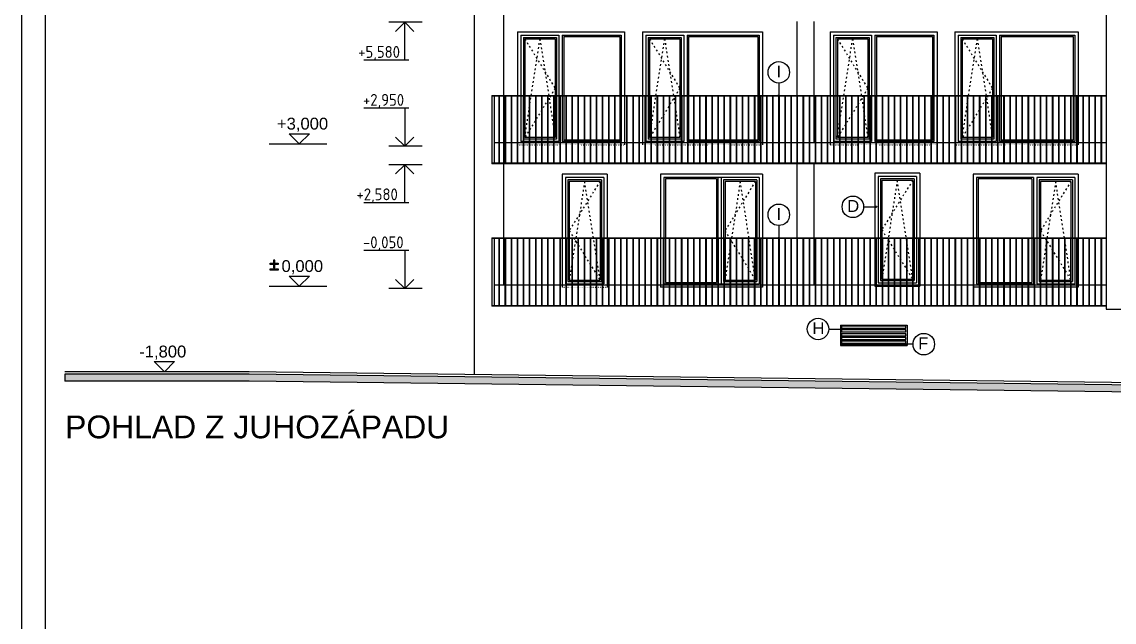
# Model space of a CAD drawing. Extents: x 3792242 to 5145247, y -1546315 to -1031918.
# Drawn here: x 4148671 to 4171661, y -1513081 to -1500436 of the extents above; entities that cross this region are included whole.
import ezdxf
from ezdxf.enums import TextEntityAlignment as Align

# ---------------------------------------------------------------- set-up
doc = ezdxf.new("R2010")
doc.units = 0
doc.header["$MEASUREMENT"] = 0
doc.linetypes.add('ACAD_ISO03W100', pattern=[30, 12, -18])
doc.linetypes.add('ACAD_ISO07W100', pattern=[3.5, 0.5, -3])
for name, color, linetype in [('MÚRY', 1, 'CONTINUOUS'), ('OKNÁ', 143, 'CONTINUOUS'), ('osi', 253, 'CONTINUOUS'), ('POZEMOK', 7, 'CONTINUOUS'), ('TENKÁ', 7, 'CONTINUOUS'), ('ZARIADENIE', 47, 'CONTINUOUS')]:
    doc.layers.add(name, color=color, linetype=linetype)
doc.styles.add('ARIAL', font='arial.ttf')
doc.styles.add('Style-Arial', font='arial.ttf')
doc.styles.add('STYLE1', font='isocp.shx')

# ---------------------------------------------------------------- blocks, each defined once
blk = doc.blocks.new('01')
at = {"layer": 'TENKÁ'}
h = blk.add_hatch(color=256, dxfattribs=at)
h.dxf.hatch_style = 1
h.paths.add_polyline_path([(4169737, -1507850.5), (4169873, -1507850.5), (4169873, -1507792), (4169737, -1507792), (4169737, -1507656), (4169676, -1507656), (4169676, -1507792), (4169541, -1507792), (4169541, -1507850.5), (4169676, -1507850.5), (4169676, -1507983.5), (4169737, -1507983.5)])
h = blk.add_hatch(color=256, dxfattribs=at)
h.dxf.hatch_style = 1
h.paths.add_polyline_path([(4169541, -1508027.5), (4169541, -1508086), (4169873, -1508086), (4169873, -1508027.5)])
for points in [[(4169737, -1507792), (4169737, -1507656), (4169676, -1507656), (4169676, -1507792)], [(4169676, -1507850.5), (4169541, -1507850.5), (4169541, -1507792), (4169676, -1507792)], [(4169676, -1507850.5), (4169676, -1507983.5), (4169737, -1507983.5), (4169737, -1507850.5)], [(4169737, -1507792), (4169873, -1507792), (4169873, -1507850.5), (4169737, -1507850.5)]]:
    blk.add_lwpolyline(points, dxfattribs=at)
blk.add_lwpolyline([(4169541, -1508027.5), (4169873, -1508027.5), (4169873, -1508086), (4169541, -1508086)], close=True, dxfattribs=at)

msp = doc.modelspace()

# ---------------------------------------------------------------- hatches: boundary and pattern name
at = {"layer": 'TENKÁ', "ltscale": 0.25}
h = msp.add_hatch(color=256, dxfattribs=at)
h.dxf.hatch_style = 1
h.paths.add_polyline_path([(4164587.597, -1501990.641, 1), (4164617.597, -1501990.641, 1)])
h = msp.add_hatch(color=256, dxfattribs=at)
h.dxf.hatch_style = 1
h.paths.add_polyline_path([(4166652.007, -1504347.371, 1), (4166652.007, -1504317.371, 1)])
h = msp.add_hatch(color=256, dxfattribs=at)
h.dxf.hatch_style = 1
h.paths.add_polyline_path([(4164587.597, -1504990.641, 1), (4164617.597, -1504990.641, 1)])
h = msp.add_hatch(color=256, dxfattribs=at)
h.dxf.hatch_style = 1
h.paths.add_polyline_path([(4165919.198, -1506921.181, 1), (4165919.198, -1506891.181, 1)])
h = msp.add_hatch(color=256, dxfattribs=at)
h.dxf.hatch_style = 1
h.paths.add_polyline_path([(4167163.873, -1507240.641, -1), (4167163.873, -1507210.641, -1)])
at = {"layer": 'TENKÁ'}
h = msp.add_hatch(color=256, dxfattribs=at)
h.dxf.hatch_style = 1
h.paths.add_polyline_path([(4153458.095, -1507855.641), (4149572.724, -1507855.641), (4149572.724, -1508005.641), (4153457.156, -1508005.641), (4219749.915, -1508835.641), (4223236.85, -1508835.641), (4223236.85, -1508685.641), (4219750.854, -1508685.641)])

# ---------------------------------------------------------------- linework, layer by layer
at = {"layer": 'OKNÁ'}
for p, q in [((4160076.276, -1500745.641), (4161256.276, -1500745.641)), ((4160076.276, -1500745.641), (4160076.276, -1502925.641)), ((4161256.276, -1500745.641), (4161256.276, -1502925.641)), ((4162701.276, -1500745.641), (4164161.276, -1500745.641)), ((4162701.276, -1500745.641), (4162701.276, -1502925.641)), ((4164161.276, -1500745.641), (4164161.276, -1502925.641)), ((4166656.276, -1500745.641), (4167836.276, -1500745.641)), ((4166656.276, -1500745.641), (4166656.276, -1502925.641)), ((4167836.276, -1500745.641), (4167836.276, -1502925.641)), ((4169281.276, -1500745.641), (4170801.276, -1500745.641)), ((4169281.276, -1500745.641), (4169281.276, -1502925.641)), ((4170801.276, -1500745.641), (4170801.276, -1502925.641)), ((4159256.276, -1500795.641), (4159256.276, -1502875.641)), ((4159256.276, -1500795.641), (4159896.276, -1500795.641)), ((4159896.276, -1500795.641), (4159896.276, -1502875.641)), ((4161881.276, -1500795.641), (4161881.276, -1502875.641)), ((4161881.276, -1500795.641), (4162521.276, -1500795.641)), ((4162521.276, -1500795.641), (4162521.276, -1502875.641)), ((4165836.276, -1500795.641), (4165836.276, -1502875.641)), ((4165836.276, -1500795.641), (4166476.276, -1500795.641)), ((4166476.276, -1500795.641), (4166476.276, -1502875.641)), ((4168461.276, -1500795.641), (4168461.276, -1502875.641)), ((4168461.276, -1500795.641), (4169101.276, -1500795.641)), ((4169101.276, -1500795.641), (4169101.276, -1502875.641)), ((4159896.276, -1502875.641), (4159256.276, -1502875.641)), ((4161256.276, -1502925.641), (4160076.276, -1502925.641)), ((4162521.276, -1502875.641), (4161881.276, -1502875.641)), ((4164161.276, -1502925.641), (4162701.276, -1502925.641)), ((4166476.276, -1502875.641), (4165836.276, -1502875.641)), ((4167836.276, -1502925.641), (4166656.276, -1502925.641)), ((4169101.276, -1502875.641), (4168461.276, -1502875.641)), ((4170801.276, -1502925.641), (4169281.276, -1502925.641)), ((4163291.276, -1503745.641), (4162216.276, -1503745.641)), ((4162216.276, -1503745.641), (4162216.276, -1505925.641)), ((4163291.276, -1503745.641), (4163291.276, -1505925.641)), ((4169931.276, -1503745.641), (4168796.276, -1503745.641)), ((4168796.276, -1503745.641), (4168796.276, -1505925.641)), ((4169931.276, -1503745.641), (4169931.276, -1505925.641)), ((4160841.276, -1503795.641), (4160191.276, -1503795.641)), ((4160191.276, -1503795.641), (4160191.276, -1505875.641)), ((4160841.276, -1503795.641), (4160841.276, -1505875.641)), ((4164111.276, -1503795.641), (4163471.276, -1503795.641)), ((4163471.276, -1503795.641), (4163471.276, -1505875.641)), ((4164111.276, -1503795.641), (4164111.276, -1505875.641)), ((4167421.276, -1503775.641), (4166771.276, -1503775.641)), ((4166771.276, -1503775.641), (4166771.276, -1505855.641)), ((4167421.276, -1503775.641), (4167421.276, -1505855.641)), ((4170751.276, -1503795.641), (4170111.276, -1503795.641)), ((4170111.276, -1503795.641), (4170111.276, -1505875.641)), ((4170751.276, -1503795.641), (4170751.276, -1505875.641)), ((4160191.276, -1505875.641), (4160841.276, -1505875.641)), ((4162216.276, -1505925.641), (4163291.276, -1505925.641)), ((4163471.276, -1505875.641), (4164111.276, -1505875.641)), ((4166771.276, -1505855.641), (4167421.276, -1505855.641)), ((4168796.276, -1505925.641), (4169931.276, -1505925.641)), ((4170111.276, -1505875.641), (4170751.276, -1505875.641))]:
    msp.add_line(p, q, dxfattribs=at)
at = {"layer": 'OKNÁ', "linetype": 'ACAD_ISO03W100', "ltscale": 3}
for p, q in [((4159256.276, -1500795.641), (4159896.276, -1501835.641)), ((4159256.276, -1502875.641), (4159576.276, -1500795.641)), ((4159576.276, -1500795.641), (4159896.276, -1502875.641)), ((4161881.276, -1500795.641), (4162521.276, -1501835.641)), ((4161881.276, -1502875.641), (4162201.276, -1500795.641)), ((4162201.276, -1500795.641), (4162521.276, -1502875.641)), ((4165836.276, -1500795.641), (4166476.276, -1501835.641)), ((4165836.276, -1502875.641), (4166156.276, -1500795.641)), ((4166156.276, -1500795.641), (4166476.276, -1502875.641)), ((4168461.276, -1500795.641), (4169101.276, -1501835.641)), ((4168461.276, -1502875.641), (4168781.276, -1500795.641)), ((4168781.276, -1500795.641), (4169101.276, -1502875.641)), ((4159896.276, -1501835.641), (4159256.276, -1502875.641)), ((4162521.276, -1501835.641), (4161881.276, -1502875.641)), ((4166476.276, -1501835.641), (4165836.276, -1502875.641)), ((4169101.276, -1501835.641), (4168461.276, -1502875.641)), ((4160841.276, -1503795.641), (4160191.276, -1504835.641)), ((4160516.276, -1503795.641), (4160191.276, -1505875.641)), ((4160841.276, -1505875.641), (4160516.276, -1503795.641)), ((4164111.276, -1503795.641), (4163471.276, -1504835.641)), ((4163791.276, -1503795.641), (4163471.276, -1505875.641)), ((4164111.276, -1505875.641), (4163791.276, -1503795.641)), ((4167421.276, -1503775.641), (4166771.276, -1504815.641)), ((4167096.276, -1503775.641), (4166771.276, -1505855.641)), ((4167421.276, -1505855.641), (4167096.276, -1503775.641)), ((4170751.276, -1503795.641), (4170111.276, -1504835.641)), ((4170431.276, -1503795.641), (4170111.276, -1505875.641)), ((4170751.276, -1505875.641), (4170431.276, -1503795.641)), ((4160191.276, -1504835.641), (4160841.276, -1505875.641)), ((4163471.276, -1504835.641), (4164111.276, -1505875.641)), ((4166771.276, -1504815.641), (4167421.276, -1505855.641)), ((4170111.276, -1504835.641), (4170751.276, -1505875.641))]:
    msp.add_line(p, q, dxfattribs=at)
at = {"layer": 'osi', "color": 9}
for p, q in [((4151459.204, -1507593.438), (4151883.612, -1507593.438)), ((4151459.204, -1507593.438), (4151671.408, -1507805.641)), ((4151883.612, -1507593.438), (4151671.408, -1507805.641))]:
    msp.add_line(p, q, dxfattribs=at)
at = {"layer": 'POZEMOK', "color": 8, "ltscale": 0.15}
for p, q in [((4158561.276, -1501985.641), (4158561.276, -1501993.641)), ((4158561.276, -1501985.641), (4171491.276, -1501985.641)), ((4158561.276, -1501993.641), (4171491.276, -1501993.641)), ((4158561.276, -1501993.641), (4158561.276, -1503425.641)), ((4158611.276, -1501993.641), (4158611.276, -1503415.641)), ((4158711.276, -1501993.641), (4158711.276, -1503415.641)), ((4158719.276, -1501993.641), (4158719.276, -1503415.641)), ((4158839.276, -1501993.641), (4158839.276, -1503415.641)), ((4158847.276, -1501993.641), (4158847.276, -1503415.641)), ((4158967.276, -1501993.641), (4158967.276, -1503415.641)), ((4158975.276, -1501993.641), (4158975.276, -1503415.641)), ((4159095.276, -1501993.641), (4159095.276, -1503415.641)), ((4159103.276, -1501993.641), (4159103.276, -1503415.641)), ((4159223.276, -1501993.641), (4159223.276, -1503415.641)), ((4159231.276, -1501993.641), (4159231.276, -1503415.641)), ((4159351.276, -1501993.641), (4159351.276, -1503415.641)), ((4159359.276, -1501993.641), (4159359.276, -1503415.641)), ((4159479.276, -1501993.641), (4159479.276, -1503415.641)), ((4159487.276, -1501993.641), (4159487.276, -1503415.641)), ((4159607.276, -1501993.641), (4159607.276, -1503415.641)), ((4159615.276, -1501993.641), (4159615.276, -1503415.641)), ((4159735.276, -1501993.641), (4159735.276, -1503415.641)), ((4159743.276, -1501993.641), (4159743.276, -1503415.641)), ((4159863.276, -1501993.641), (4159863.276, -1503415.641)), ((4159871.276, -1501993.641), (4159871.276, -1503415.641)), ((4159991.276, -1501993.641), (4159991.276, -1503415.641)), ((4159999.276, -1501993.641), (4159999.276, -1503415.641)), ((4160119.276, -1501993.641), (4160119.276, -1503415.641)), ((4160127.276, -1501993.641), (4160127.276, -1503415.641)), ((4160247.276, -1501993.641), (4160247.276, -1503415.641)), ((4160255.276, -1501993.641), (4160255.276, -1503415.641)), ((4160375.276, -1501993.641), (4160375.276, -1503415.641)), ((4160383.276, -1501993.641), (4160383.276, -1503415.641)), ((4160503.276, -1501993.641), (4160503.276, -1503415.641)), ((4160511.276, -1501993.641), (4160511.276, -1503415.641)), ((4160631.276, -1501993.641), (4160631.276, -1503415.641)), ((4160639.276, -1501993.641), (4160639.276, -1503415.641)), ((4160759.276, -1501993.641), (4160759.276, -1503415.641)), ((4160767.276, -1501993.641), (4160767.276, -1503415.641)), ((4160887.276, -1501993.641), (4160887.276, -1503415.641)), ((4160895.276, -1501993.641), (4160895.276, -1503415.641)), ((4161015.276, -1501993.641), (4161015.276, -1503415.641)), ((4161023.276, -1501993.641), (4161023.276, -1503415.641)), ((4161143.276, -1501993.641), (4161143.276, -1503415.641)), ((4161151.276, -1501993.641), (4161151.276, -1503415.641)), ((4161271.276, -1501993.641), (4161271.276, -1503415.641)), ((4161279.276, -1501993.641), (4161279.276, -1503415.641)), ((4161399.276, -1501993.641), (4161399.276, -1503415.641)), ((4161407.276, -1501993.641), (4161407.276, -1503415.641)), ((4161527.276, -1501993.641), (4161527.276, -1503415.641)), ((4161535.276, -1501993.641), (4161535.276, -1503415.641)), ((4161655.276, -1501993.641), (4161655.276, -1503415.641)), ((4161663.276, -1501993.641), (4161663.276, -1503415.641)), ((4161783.276, -1501993.641), (4161783.276, -1503415.641)), ((4161791.276, -1501993.641), (4161791.276, -1503415.641)), ((4161911.276, -1501993.641), (4161911.276, -1503415.641)), ((4161919.276, -1501993.641), (4161919.276, -1503415.641)), ((4162039.276, -1501993.641), (4162039.276, -1503415.641)), ((4162047.276, -1501993.641), (4162047.276, -1503415.641)), ((4162167.276, -1501993.641), (4162167.276, -1503415.641)), ((4162175.276, -1501993.641), (4162175.276, -1503415.641)), ((4162295.276, -1501993.641), (4162295.276, -1503415.641)), ((4162303.276, -1501993.641), (4162303.276, -1503415.641)), ((4162423.276, -1501993.641), (4162423.276, -1503415.641)), ((4162431.276, -1501993.641), (4162431.276, -1503415.641)), ((4162551.276, -1501993.641), (4162551.276, -1503415.641)), ((4162559.276, -1501993.641), (4162559.276, -1503415.641)), ((4162679.276, -1501993.641), (4162679.276, -1503415.641)), ((4162687.276, -1501993.641), (4162687.276, -1503415.641)), ((4162807.276, -1501993.641), (4162807.276, -1503415.641)), ((4162815.276, -1501993.641), (4162815.276, -1503415.641)), ((4162935.276, -1501993.641), (4162935.276, -1503415.641)), ((4162943.276, -1501993.641), (4162943.276, -1503415.641)), ((4163063.276, -1501993.641), (4163063.276, -1503415.641)), ((4163071.276, -1501993.641), (4163071.276, -1503415.641)), ((4163191.276, -1501993.641), (4163191.276, -1503415.641)), ((4163199.276, -1501993.641), (4163199.276, -1503415.641)), ((4163319.276, -1501993.641), (4163319.276, -1503415.641)), ((4163327.276, -1501993.641), (4163327.276, -1503415.641)), ((4163447.276, -1501993.641), (4163447.276, -1503415.641)), ((4163455.276, -1501993.641), (4163455.276, -1503415.641)), ((4163575.276, -1501993.641), (4163575.276, -1503415.641)), ((4163583.276, -1501993.641), (4163583.276, -1503415.641)), ((4163703.276, -1501993.641), (4163703.276, -1503415.641)), ((4163711.276, -1501993.641), (4163711.276, -1503415.641)), ((4163831.276, -1501993.641), (4163831.276, -1503415.641)), ((4163839.276, -1501993.641), (4163839.276, -1503415.641)), ((4163959.276, -1501993.641), (4163959.276, -1503415.641)), ((4163967.276, -1501993.641), (4163967.276, -1503415.641)), ((4164087.276, -1501993.641), (4164087.276, -1503415.641)), ((4164095.276, -1501993.641), (4164095.276, -1503415.641)), ((4164215.276, -1501993.641), (4164215.276, -1503415.641)), ((4164223.276, -1501993.641), (4164223.276, -1503415.641)), ((4164343.276, -1501993.641), (4164343.276, -1503415.641)), ((4164351.276, -1501993.641), (4164351.276, -1503415.641)), ((4164471.276, -1501993.641), (4164471.276, -1503415.641)), ((4164479.276, -1501993.641), (4164479.276, -1503415.641)), ((4164599.276, -1501993.641), (4164599.276, -1503415.641)), ((4164607.276, -1501993.641), (4164607.276, -1503415.641)), ((4164727.276, -1501993.641), (4164727.276, -1503415.641)), ((4164735.276, -1501993.641), (4164735.276, -1503415.641)), ((4164855.276, -1501993.641), (4164855.276, -1503415.641)), ((4164863.276, -1501993.641), (4164863.276, -1503415.641)), ((4164983.276, -1501993.641), (4164983.276, -1503415.641)), ((4164991.276, -1501993.641), (4164991.276, -1503415.641)), ((4165111.276, -1501993.641), (4165111.276, -1503425.641)), ((4165119.276, -1501993.641), (4165119.276, -1503425.641)), ((4165239.276, -1501993.641), (4165239.276, -1503415.641)), ((4165247.276, -1501993.641), (4165247.276, -1503415.641)), ((4165367.276, -1501993.641), (4165367.276, -1503415.641)), ((4165375.276, -1501993.641), (4165375.276, -1503415.641)), ((4165495.276, -1501993.641), (4165495.276, -1503415.641)), ((4165503.276, -1501993.641), (4165503.276, -1503415.641)), ((4165623.276, -1501993.641), (4165623.276, -1503415.641)), ((4165631.276, -1501993.641), (4165631.276, -1503415.641)), ((4165751.276, -1501993.641), (4165751.276, -1503415.641)), ((4165759.276, -1501993.641), (4165759.276, -1503415.641)), ((4165879.276, -1501993.641), (4165879.276, -1503415.641)), ((4165887.276, -1501993.641), (4165887.276, -1503415.641)), ((4166007.276, -1501993.641), (4166007.276, -1503415.641)), ((4166015.276, -1501993.641), (4166015.276, -1503415.641)), ((4166135.276, -1501993.641), (4166135.276, -1503415.641)), ((4166143.276, -1501993.641), (4166143.276, -1503415.641)), ((4166263.276, -1501993.641), (4166263.276, -1503415.641)), ((4166271.276, -1501993.641), (4166271.276, -1503415.641)), ((4166391.276, -1501993.641), (4166391.276, -1503415.641)), ((4166399.276, -1501993.641), (4166399.276, -1503415.641)), ((4166519.276, -1501993.641), (4166519.276, -1503415.641)), ((4166527.276, -1501993.641), (4166527.276, -1503415.641)), ((4166647.276, -1501993.641), (4166647.276, -1503415.641)), ((4166655.276, -1501993.641), (4166655.276, -1503415.641)), ((4166775.276, -1501993.641), (4166775.276, -1503415.641)), ((4166783.276, -1501993.641), (4166783.276, -1503415.641)), ((4166903.276, -1501993.641), (4166903.276, -1503415.641)), ((4166911.276, -1501993.641), (4166911.276, -1503415.641)), ((4167031.276, -1501993.641), (4167031.276, -1503415.641)), ((4167039.276, -1501993.641), (4167039.276, -1503415.641)), ((4167159.276, -1501993.641), (4167159.276, -1503415.641)), ((4167167.276, -1501993.641), (4167167.276, -1503415.641)), ((4167287.276, -1501993.641), (4167287.276, -1503415.641)), ((4167295.276, -1501993.641), (4167295.276, -1503415.641)), ((4167415.276, -1501993.641), (4167415.276, -1503415.641)), ((4167423.276, -1501993.641), (4167423.276, -1503415.641)), ((4167543.276, -1501993.641), (4167543.276, -1503415.641)), ((4167551.276, -1501993.641), (4167551.276, -1503415.641)), ((4167671.276, -1501993.641), (4167671.276, -1503415.641)), ((4167679.276, -1501993.641), (4167679.276, -1503415.641)), ((4167799.276, -1501993.641), (4167799.276, -1503415.641)), ((4167807.276, -1501993.641), (4167807.276, -1503415.641)), ((4167927.276, -1501993.641), (4167927.276, -1503415.641)), ((4167935.276, -1501993.641), (4167935.276, -1503415.641)), ((4168055.276, -1501993.641), (4168055.276, -1503415.641)), ((4168063.276, -1501993.641), (4168063.276, -1503415.641)), ((4168183.276, -1501993.641), (4168183.276, -1503415.641)), ((4168191.276, -1501993.641), (4168191.276, -1503415.641)), ((4168311.276, -1501993.641), (4168311.276, -1503415.641)), ((4168319.276, -1501993.641), (4168319.276, -1503415.641)), ((4168439.276, -1501993.641), (4168439.276, -1503415.641)), ((4168447.276, -1501993.641), (4168447.276, -1503415.641)), ((4168567.276, -1501993.641), (4168567.276, -1503415.641)), ((4168575.276, -1501993.641), (4168575.276, -1503415.641)), ((4168695.276, -1501993.641), (4168695.276, -1503415.641)), ((4168703.276, -1501993.641), (4168703.276, -1503415.641)), ((4168823.276, -1501993.641), (4168823.276, -1503415.641)), ((4168831.276, -1501993.641), (4168831.276, -1503415.641)), ((4168951.276, -1501993.641), (4168951.276, -1503415.641)), ((4168959.276, -1501993.641), (4168959.276, -1503415.641)), ((4169079.276, -1501993.641), (4169079.276, -1503415.641)), ((4169087.276, -1501993.641), (4169087.276, -1503415.641)), ((4169207.276, -1501993.641), (4169207.276, -1503415.641)), ((4169215.276, -1501993.641), (4169215.276, -1503415.641)), ((4169335.276, -1501993.641), (4169335.276, -1503415.641)), ((4169343.276, -1501993.641), (4169343.276, -1503415.641)), ((4169463.276, -1501993.641), (4169463.276, -1503415.641)), ((4169471.276, -1501993.641), (4169471.276, -1503415.641)), ((4169591.276, -1501993.641), (4169591.276, -1503415.641)), ((4169599.276, -1501993.641), (4169599.276, -1503415.641)), ((4169719.276, -1501993.641), (4169719.276, -1503415.641)), ((4169727.276, -1501993.641), (4169727.276, -1503415.641)), ((4169847.276, -1501993.641), (4169847.276, -1503415.641)), ((4169855.276, -1501993.641), (4169855.276, -1503415.641)), ((4169975.276, -1501993.641), (4169975.276, -1503415.641)), ((4169983.276, -1501993.641), (4169983.276, -1503415.641)), ((4170103.276, -1501993.641), (4170103.276, -1503415.641)), ((4170111.276, -1501993.641), (4170111.276, -1503415.641)), ((4170231.276, -1501993.641), (4170231.276, -1503415.641)), ((4170239.276, -1501993.641), (4170239.276, -1503415.641)), ((4170359.276, -1501993.641), (4170359.276, -1503415.641)), ((4170367.276, -1501993.641), (4170367.276, -1503415.641)), ((4170487.276, -1501993.641), (4170487.276, -1503425.641)), ((4170495.276, -1501993.641), (4170495.276, -1503425.641)), ((4170615.276, -1501993.641), (4170615.276, -1503415.641)), ((4170623.276, -1501993.641), (4170623.276, -1503415.641)), ((4170743.276, -1501993.641), (4170743.276, -1503415.641)), ((4170751.276, -1501993.641), (4170751.276, -1503415.641)), ((4170871.276, -1501993.641), (4170871.276, -1503415.641)), ((4170879.276, -1501993.641), (4170879.276, -1503415.641)), ((4170999.276, -1501993.641), (4170999.276, -1503415.641)), ((4171007.276, -1501993.641), (4171007.276, -1503415.641)), ((4171127.276, -1501993.641), (4171127.276, -1503415.641)), ((4171135.276, -1501993.641), (4171135.276, -1503415.641)), ((4171255.276, -1501993.641), (4171255.276, -1503415.641)), ((4171263.276, -1501993.641), (4171263.276, -1503415.641)), ((4171383.276, -1501993.641), (4171383.276, -1503415.641)), ((4171391.276, -1501993.641), (4171391.276, -1503415.641)), ((4158611.276, -1502975.641), (4171491.276, -1502975.641)), ((4171491.276, -1503415.641), (4158561.276, -1503415.641)), ((4171491.276, -1503425.641), (4158561.276, -1503425.641)), ((4158561.276, -1504985.641), (4158561.276, -1504993.641)), ((4158561.276, -1504985.641), (4171491.276, -1504985.641)), ((4158561.276, -1504993.641), (4171491.276, -1504993.641)), ((4158561.276, -1504993.641), (4158561.276, -1506425.641)), ((4158611.276, -1504993.641), (4158611.276, -1506415.641)), ((4158711.276, -1504993.641), (4158711.276, -1506415.641)), ((4158719.276, -1504993.641), (4158719.276, -1506415.641)), ((4158839.276, -1504993.641), (4158839.276, -1506415.641)), ((4158847.276, -1504993.641), (4158847.276, -1506415.641)), ((4158967.276, -1504993.641), (4158967.276, -1506415.641)), ((4158975.276, -1504993.641), (4158975.276, -1506415.641)), ((4159095.276, -1504993.641), (4159095.276, -1506415.641)), ((4159103.276, -1504993.641), (4159103.276, -1506415.641)), ((4159223.276, -1504993.641), (4159223.276, -1506415.641)), ((4159231.276, -1504993.641), (4159231.276, -1506415.641)), ((4159351.276, -1504993.641), (4159351.276, -1506415.641)), ((4159359.276, -1504993.641), (4159359.276, -1506415.641)), ((4159479.276, -1504993.641), (4159479.276, -1506415.641)), ((4159487.276, -1504993.641), (4159487.276, -1506415.641)), ((4159607.276, -1504993.641), (4159607.276, -1506415.641)), ((4159615.276, -1504993.641), (4159615.276, -1506415.641)), ((4159735.276, -1504993.641), (4159735.276, -1506415.641)), ((4159743.276, -1504993.641), (4159743.276, -1506415.641)), ((4159863.276, -1504993.641), (4159863.276, -1506415.641)), ((4159871.276, -1504993.641), (4159871.276, -1506415.641)), ((4159991.276, -1504993.641), (4159991.276, -1506415.641)), ((4159999.276, -1504993.641), (4159999.276, -1506415.641)), ((4160119.276, -1504993.641), (4160119.276, -1506415.641)), ((4160127.276, -1504993.641), (4160127.276, -1506415.641)), ((4160247.276, -1504993.641), (4160247.276, -1506415.641)), ((4160255.276, -1504993.641), (4160255.276, -1506415.641)), ((4160375.276, -1504993.641), (4160375.276, -1506415.641)), ((4160383.276, -1504993.641), (4160383.276, -1506415.641)), ((4160503.276, -1504993.641), (4160503.276, -1506415.641)), ((4160511.276, -1504993.641), (4160511.276, -1506415.641)), ((4160631.276, -1504993.641), (4160631.276, -1506415.641)), ((4160639.276, -1504993.641), (4160639.276, -1506415.641)), ((4160759.276, -1504993.641), (4160759.276, -1506415.641)), ((4160767.276, -1504993.641), (4160767.276, -1506415.641)), ((4160887.276, -1504993.641), (4160887.276, -1506415.641)), ((4160895.276, -1504993.641), (4160895.276, -1506415.641)), ((4161015.276, -1504993.641), (4161015.276, -1506415.641)), ((4161023.276, -1504993.641), (4161023.276, -1506415.641)), ((4161143.276, -1504993.641), (4161143.276, -1506415.641)), ((4161151.276, -1504993.641), (4161151.276, -1506415.641)), ((4161271.276, -1504993.641), (4161271.276, -1506415.641)), ((4161279.276, -1504993.641), (4161279.276, -1506415.641)), ((4161399.276, -1504993.641), (4161399.276, -1506415.641)), ((4161407.276, -1504993.641), (4161407.276, -1506415.641)), ((4161527.276, -1504993.641), (4161527.276, -1506415.641)), ((4161535.276, -1504993.641), (4161535.276, -1506415.641)), ((4161655.276, -1504993.641), (4161655.276, -1506415.641)), ((4161663.276, -1504993.641), (4161663.276, -1506415.641)), ((4161783.276, -1504993.641), (4161783.276, -1506415.641)), ((4161791.276, -1504993.641), (4161791.276, -1506415.641)), ((4161911.276, -1504993.641), (4161911.276, -1506415.641)), ((4161919.276, -1504993.641), (4161919.276, -1506415.641)), ((4162039.276, -1504993.641), (4162039.276, -1506415.641)), ((4162047.276, -1504993.641), (4162047.276, -1506415.641)), ((4162167.276, -1504993.641), (4162167.276, -1506415.641)), ((4162175.276, -1504993.641), (4162175.276, -1506415.641)), ((4162295.276, -1504993.641), (4162295.276, -1506415.641)), ((4162303.276, -1504993.641), (4162303.276, -1506415.641)), ((4162423.276, -1504993.641), (4162423.276, -1506415.641)), ((4162431.276, -1504993.641), (4162431.276, -1506415.641)), ((4162551.276, -1504993.641), (4162551.276, -1506415.641)), ((4162559.276, -1504993.641), (4162559.276, -1506415.641)), ((4162679.276, -1504993.641), (4162679.276, -1506415.641)), ((4162687.276, -1504993.641), (4162687.276, -1506415.641)), ((4162807.276, -1504993.641), (4162807.276, -1506415.641)), ((4162815.276, -1504993.641), (4162815.276, -1506415.641)), ((4162935.276, -1504993.641), (4162935.276, -1506415.641)), ((4162943.276, -1504993.641), (4162943.276, -1506415.641)), ((4163063.276, -1504993.641), (4163063.276, -1506415.641)), ((4163071.276, -1504993.641), (4163071.276, -1506415.641)), ((4163191.276, -1504993.641), (4163191.276, -1506415.641)), ((4163199.276, -1504993.641), (4163199.276, -1506415.641)), ((4163319.276, -1504993.641), (4163319.276, -1506415.641)), ((4163327.276, -1504993.641), (4163327.276, -1506415.641)), ((4163447.276, -1504993.641), (4163447.276, -1506415.641)), ((4163455.276, -1504993.641), (4163455.276, -1506415.641)), ((4163575.276, -1504993.641), (4163575.276, -1506415.641)), ((4163583.276, -1504993.641), (4163583.276, -1506415.641)), ((4163703.276, -1504993.641), (4163703.276, -1506415.641)), ((4163711.276, -1504993.641), (4163711.276, -1506415.641)), ((4163831.276, -1504993.641), (4163831.276, -1506415.641)), ((4163839.276, -1504993.641), (4163839.276, -1506415.641)), ((4163959.276, -1504993.641), (4163959.276, -1506415.641)), ((4163967.276, -1504993.641), (4163967.276, -1506415.641)), ((4164087.276, -1504993.641), (4164087.276, -1506415.641)), ((4164095.276, -1504993.641), (4164095.276, -1506415.641)), ((4164215.276, -1504993.641), (4164215.276, -1506415.641)), ((4164223.276, -1504993.641), (4164223.276, -1506415.641)), ((4164343.276, -1504993.641), (4164343.276, -1506415.641)), ((4164351.276, -1504993.641), (4164351.276, -1506415.641)), ((4164471.276, -1504993.641), (4164471.276, -1506415.641)), ((4164479.276, -1504993.641), (4164479.276, -1506415.641)), ((4164599.276, -1504993.641), (4164599.276, -1506415.641)), ((4164607.276, -1504993.641), (4164607.276, -1506415.641)), ((4164727.276, -1504993.641), (4164727.276, -1506415.641)), ((4164735.276, -1504993.641), (4164735.276, -1506415.641)), ((4164855.276, -1504993.641), (4164855.276, -1506415.641)), ((4164863.276, -1504993.641), (4164863.276, -1506415.641)), ((4164983.276, -1504993.641), (4164983.276, -1506415.641)), ((4164991.276, -1504993.641), (4164991.276, -1506415.641)), ((4165111.276, -1504993.641), (4165111.276, -1506425.641)), ((4165119.276, -1504993.641), (4165119.276, -1506425.641)), ((4165239.276, -1504993.641), (4165239.276, -1506415.641)), ((4165247.276, -1504993.641), (4165247.276, -1506415.641)), ((4165367.276, -1504993.641), (4165367.276, -1506415.641)), ((4165375.276, -1504993.641), (4165375.276, -1506415.641)), ((4165495.276, -1504993.641), (4165495.276, -1506415.641)), ((4165503.276, -1504993.641), (4165503.276, -1506415.641)), ((4165623.276, -1504993.641), (4165623.276, -1506415.641)), ((4165631.276, -1504993.641), (4165631.276, -1506415.641)), ((4165751.276, -1504993.641), (4165751.276, -1506415.641)), ((4165759.276, -1504993.641), (4165759.276, -1506415.641)), ((4165879.276, -1504993.641), (4165879.276, -1506415.641)), ((4165887.276, -1504993.641), (4165887.276, -1506415.641)), ((4166007.276, -1504993.641), (4166007.276, -1506415.641)), ((4166015.276, -1504993.641), (4166015.276, -1506415.641)), ((4166135.276, -1504993.641), (4166135.276, -1506415.641)), ((4166143.276, -1504993.641), (4166143.276, -1506415.641)), ((4166263.276, -1504993.641), (4166263.276, -1506415.641)), ((4166271.276, -1504993.641), (4166271.276, -1506415.641)), ((4166391.276, -1504993.641), (4166391.276, -1506415.641)), ((4166399.276, -1504993.641), (4166399.276, -1506415.641)), ((4166519.276, -1504993.641), (4166519.276, -1506415.641)), ((4166527.276, -1504993.641), (4166527.276, -1506415.641)), ((4166647.276, -1504993.641), (4166647.276, -1506415.641)), ((4166655.276, -1504993.641), (4166655.276, -1506415.641)), ((4166775.276, -1504993.641), (4166775.276, -1506415.641)), ((4166783.276, -1504993.641), (4166783.276, -1506415.641)), ((4166903.276, -1504993.641), (4166903.276, -1506415.641)), ((4166911.276, -1504993.641), (4166911.276, -1506415.641)), ((4167031.276, -1504993.641), (4167031.276, -1506415.641)), ((4167039.276, -1504993.641), (4167039.276, -1506415.641)), ((4167159.276, -1504993.641), (4167159.276, -1506415.641)), ((4167167.276, -1504993.641), (4167167.276, -1506415.641)), ((4167287.276, -1504993.641), (4167287.276, -1506415.641)), ((4167295.276, -1504993.641), (4167295.276, -1506415.641)), ((4167415.276, -1504993.641), (4167415.276, -1506415.641)), ((4167423.276, -1504993.641), (4167423.276, -1506415.641)), ((4167543.276, -1504993.641), (4167543.276, -1506415.641)), ((4167551.276, -1504993.641), (4167551.276, -1506415.641)), ((4167671.276, -1504993.641), (4167671.276, -1506415.641)), ((4167679.276, -1504993.641), (4167679.276, -1506415.641)), ((4167799.276, -1504993.641), (4167799.276, -1506415.641)), ((4167807.276, -1504993.641), (4167807.276, -1506415.641)), ((4167927.276, -1504993.641), (4167927.276, -1506415.641)), ((4167935.276, -1504993.641), (4167935.276, -1506415.641)), ((4168055.276, -1504993.641), (4168055.276, -1506415.641)), ((4168063.276, -1504993.641), (4168063.276, -1506415.641)), ((4168183.276, -1504993.641), (4168183.276, -1506415.641)), ((4168191.276, -1504993.641), (4168191.276, -1506415.641)), ((4168311.276, -1504993.641), (4168311.276, -1506415.641)), ((4168319.276, -1504993.641), (4168319.276, -1506415.641)), ((4168439.276, -1504993.641), (4168439.276, -1506415.641)), ((4168447.276, -1504993.641), (4168447.276, -1506415.641)), ((4168567.276, -1504993.641), (4168567.276, -1506415.641)), ((4168575.276, -1504993.641), (4168575.276, -1506415.641)), ((4168695.276, -1504993.641), (4168695.276, -1506415.641)), ((4168703.276, -1504993.641), (4168703.276, -1506415.641)), ((4168823.276, -1504993.641), (4168823.276, -1506415.641)), ((4168831.276, -1504993.641), (4168831.276, -1506415.641)), ((4168951.276, -1504993.641), (4168951.276, -1506415.641)), ((4168959.276, -1504993.641), (4168959.276, -1506415.641)), ((4169079.276, -1504993.641), (4169079.276, -1506415.641)), ((4169087.276, -1504993.641), (4169087.276, -1506415.641)), ((4169207.276, -1504993.641), (4169207.276, -1506415.641)), ((4169215.276, -1504993.641), (4169215.276, -1506415.641)), ((4169335.276, -1504993.641), (4169335.276, -1506415.641)), ((4169343.276, -1504993.641), (4169343.276, -1506415.641)), ((4169463.276, -1504993.641), (4169463.276, -1506415.641)), ((4169471.276, -1504993.641), (4169471.276, -1506415.641)), ((4169591.276, -1504993.641), (4169591.276, -1506415.641)), ((4169599.276, -1504993.641), (4169599.276, -1506415.641)), ((4169719.276, -1504993.641), (4169719.276, -1506415.641)), ((4169727.276, -1504993.641), (4169727.276, -1506415.641)), ((4169847.276, -1504993.641), (4169847.276, -1506415.641)), ((4169855.276, -1504993.641), (4169855.276, -1506415.641)), ((4169975.276, -1504993.641), (4169975.276, -1506415.641)), ((4169983.276, -1504993.641), (4169983.276, -1506415.641)), ((4170103.276, -1504993.641), (4170103.276, -1506415.641)), ((4170111.276, -1504993.641), (4170111.276, -1506415.641)), ((4170231.276, -1504993.641), (4170231.276, -1506415.641)), ((4170239.276, -1504993.641), (4170239.276, -1506415.641)), ((4170359.276, -1504993.641), (4170359.276, -1506415.641)), ((4170367.276, -1504993.641), (4170367.276, -1506415.641)), ((4170487.276, -1504993.641), (4170487.276, -1506425.641)), ((4170495.276, -1504993.641), (4170495.276, -1506425.641)), ((4170615.276, -1504993.641), (4170615.276, -1506415.641)), ((4170623.276, -1504993.641), (4170623.276, -1506415.641)), ((4170743.276, -1504993.641), (4170743.276, -1506415.641)), ((4170751.276, -1504993.641), (4170751.276, -1506415.641)), ((4170871.276, -1504993.641), (4170871.276, -1506415.641)), ((4170879.276, -1504993.641), (4170879.276, -1506415.641)), ((4170999.276, -1504993.641), (4170999.276, -1506415.641)), ((4171007.276, -1504993.641), (4171007.276, -1506415.641)), ((4171127.276, -1504993.641), (4171127.276, -1506415.641)), ((4171135.276, -1504993.641), (4171135.276, -1506415.641)), ((4171255.276, -1504993.641), (4171255.276, -1506415.641)), ((4171263.276, -1504993.641), (4171263.276, -1506415.641)), ((4171383.276, -1504993.641), (4171383.276, -1506415.641)), ((4171391.276, -1504993.641), (4171391.276, -1506415.641)), ((4158611.276, -1505975.641), (4171491.276, -1505975.641)), ((4171491.276, -1506415.641), (4158561.276, -1506415.641)), ((4171491.276, -1506425.641), (4158561.276, -1506425.641))]:
    msp.add_line(p, q, dxfattribs=at)
at = {"layer": 'TENKÁ', "color": 7}
for p, q in [((4148671.359, -1541362.357), (4148671.359, -1489065.189)), ((4149171.359, -1540862.357), (4149171.359, -1489565.189))]:
    msp.add_line(p, q, dxfattribs=at)
at = {"layer": 'TENKÁ'}
for p, q in [((4158191.276, -1493005.641), (4158191.276, -1507864.932)), ((4158811.276, -1494435.641), (4158811.276, -1505975.641)), ((4171491.276, -1494435.641), (4171491.276, -1506485.641)), ((4164981.276, -1500425.641), (4164981.276, -1502975.641)), ((4165341.276, -1500425.641), (4165341.276, -1502975.641)), ((4159106.276, -1500645.641), (4161356.276, -1500645.641)), ((4159106.276, -1500645.641), (4159106.276, -1503025.641)), ((4159176.276, -1500715.641), (4159976.276, -1500715.641)), ((4159176.276, -1500715.641), (4159176.276, -1502955.641)), ((4159226.276, -1500765.641), (4159926.276, -1500765.641)), ((4159226.276, -1500765.641), (4159226.276, -1502905.641)), ((4159926.276, -1500765.641), (4159926.276, -1502905.641)), ((4159976.276, -1500715.641), (4159976.276, -1502955.641)), ((4160046.276, -1500715.641), (4161286.276, -1500715.641)), ((4160046.276, -1500715.641), (4160046.276, -1502955.641)), ((4161286.276, -1500715.641), (4161286.276, -1502955.641)), ((4161356.276, -1500645.641), (4161356.276, -1503025.641)), ((4161731.276, -1500645.641), (4164261.276, -1500645.641)), ((4161731.276, -1500645.641), (4161731.276, -1503025.641)), ((4161801.276, -1500715.641), (4162601.276, -1500715.641)), ((4161801.276, -1500715.641), (4161801.276, -1502955.641)), ((4161851.276, -1500765.641), (4162551.276, -1500765.641)), ((4161851.276, -1500765.641), (4161851.276, -1502905.641)), ((4162551.276, -1500765.641), (4162551.276, -1502905.641)), ((4162601.276, -1500715.641), (4162601.276, -1502955.641)), ((4162671.276, -1500715.641), (4164191.276, -1500715.641)), ((4162671.276, -1500715.641), (4162671.276, -1502955.641)), ((4164191.276, -1500715.641), (4164191.276, -1502955.641)), ((4164261.276, -1500645.641), (4164261.276, -1503025.641)), ((4165686.276, -1500645.641), (4167936.276, -1500645.641)), ((4165686.276, -1500645.641), (4165686.276, -1503025.641)), ((4165756.276, -1500715.641), (4166556.276, -1500715.641)), ((4165756.276, -1500715.641), (4165756.276, -1502955.641)), ((4165806.276, -1500765.641), (4166506.276, -1500765.641)), ((4165806.276, -1500765.641), (4165806.276, -1502905.641)), ((4166506.276, -1500765.641), (4166506.276, -1502905.641)), ((4166556.276, -1500715.641), (4166556.276, -1502955.641)), ((4166626.276, -1500715.641), (4167866.276, -1500715.641)), ((4166626.276, -1500715.641), (4166626.276, -1502955.641)), ((4167866.276, -1500715.641), (4167866.276, -1502955.641)), ((4167936.276, -1500645.641), (4167936.276, -1503025.641)), ((4168311.276, -1500645.641), (4170901.276, -1500645.641)), ((4168311.276, -1500645.641), (4168311.276, -1503025.641)), ((4168381.276, -1500715.641), (4169181.276, -1500715.641)), ((4168381.276, -1500715.641), (4168381.276, -1502955.641)), ((4168431.276, -1500765.641), (4169131.276, -1500765.641)), ((4168431.276, -1500765.641), (4168431.276, -1502905.641)), ((4169131.276, -1500765.641), (4169131.276, -1502905.641)), ((4169181.276, -1500715.641), (4169181.276, -1502955.641)), ((4169251.276, -1500715.641), (4170831.276, -1500715.641)), ((4169251.276, -1500715.641), (4169251.276, -1502955.641)), ((4170831.276, -1500715.641), (4170831.276, -1502955.641)), ((4170901.276, -1500645.641), (4170901.276, -1503025.641)), ((4159976.276, -1502955.641), (4159176.276, -1502955.641)), ((4159926.276, -1502905.641), (4159226.276, -1502905.641)), ((4161286.276, -1502955.641), (4160046.276, -1502955.641)), ((4162601.276, -1502955.641), (4161801.276, -1502955.641)), ((4162551.276, -1502905.641), (4161851.276, -1502905.641)), ((4164191.276, -1502955.641), (4162671.276, -1502955.641)), ((4166556.276, -1502955.641), (4165756.276, -1502955.641)), ((4166506.276, -1502905.641), (4165806.276, -1502905.641)), ((4167866.276, -1502955.641), (4166626.276, -1502955.641)), ((4169181.276, -1502955.641), (4168381.276, -1502955.641)), ((4169131.276, -1502905.641), (4168431.276, -1502905.641)), ((4170831.276, -1502955.641), (4169251.276, -1502955.641)), ((4164981.276, -1503425.641), (4164981.276, -1505975.641)), ((4165341.276, -1503425.641), (4165341.276, -1505975.641)), ((4160991.276, -1503645.641), (4160041.276, -1503645.641)), ((4160041.276, -1503645.641), (4160041.276, -1506025.641)), ((4160921.276, -1503715.641), (4160111.276, -1503715.641)), ((4160111.276, -1503715.641), (4160111.276, -1505955.641)), ((4160921.276, -1503715.641), (4160921.276, -1505955.641)), ((4160991.276, -1503645.641), (4160991.276, -1506025.641)), ((4164261.276, -1503645.641), (4162116.276, -1503645.641)), ((4162116.276, -1503645.641), (4162116.276, -1506025.641)), ((4163426.276, -1503715.641), (4162186.276, -1503715.641)), ((4162186.276, -1503715.641), (4162186.276, -1505955.641)), ((4163321.276, -1503715.641), (4163321.276, -1505955.641)), ((4164191.276, -1503715.641), (4163391.276, -1503715.641)), ((4163391.276, -1503715.641), (4163391.276, -1505955.641)), ((4164191.276, -1503715.641), (4164191.276, -1505955.641)), ((4164261.276, -1503645.641), (4164261.276, -1506025.641)), ((4164261.276, -1503645.641), (4164261.276, -1506025.641)), ((4167571.276, -1503625.641), (4166621.276, -1503625.641)), ((4166621.276, -1503625.641), (4166621.276, -1506005.641)), ((4167501.276, -1503695.641), (4166691.276, -1503695.641)), ((4166691.276, -1503695.641), (4166691.276, -1505935.641)), ((4167451.276, -1503745.641), (4166741.276, -1503745.641)), ((4166741.276, -1503745.641), (4166741.276, -1505885.641)), ((4167451.276, -1503745.641), (4167451.276, -1505885.641)), ((4167501.276, -1503695.641), (4167501.276, -1505935.641)), ((4167571.276, -1503625.641), (4167571.276, -1506005.641)), ((4170901.276, -1503645.641), (4168696.276, -1503645.641)), ((4168696.276, -1503645.641), (4168696.276, -1506025.641)), ((4169961.276, -1503715.641), (4168766.276, -1503715.641)), ((4168766.276, -1503715.641), (4168766.276, -1505955.641)), ((4169961.276, -1503715.641), (4169961.276, -1505955.641)), ((4170831.276, -1503715.641), (4170031.276, -1503715.641)), ((4170031.276, -1503715.641), (4170031.276, -1505955.641)), ((4170831.276, -1503715.641), (4170831.276, -1505955.641)), ((4170901.276, -1503645.641), (4170901.276, -1506025.641)), ((4170901.276, -1503645.641), (4170901.276, -1506025.641)), ((4160871.276, -1503765.641), (4160161.276, -1503765.641)), ((4160161.276, -1503765.641), (4160161.276, -1505905.641)), ((4160871.276, -1503765.641), (4160871.276, -1505905.641)), ((4164141.276, -1503765.641), (4163441.276, -1503765.641)), ((4163441.276, -1503765.641), (4163441.276, -1505905.641)), ((4164141.276, -1503765.641), (4164141.276, -1505905.641)), ((4170781.276, -1503765.641), (4170081.276, -1503765.641)), ((4170081.276, -1503765.641), (4170081.276, -1505905.641)), ((4170781.276, -1503765.641), (4170781.276, -1505905.641)), ((4160111.276, -1505955.641), (4160921.276, -1505955.641)), ((4160161.276, -1505905.641), (4160871.276, -1505905.641)), ((4164261.276, -1506025.641), (4162116.276, -1506025.641)), ((4162186.276, -1505955.641), (4163426.276, -1505955.641)), ((4163391.276, -1505955.641), (4164191.276, -1505955.641)), ((4163441.276, -1505905.641), (4164141.276, -1505905.641)), ((4166621.276, -1506005.641), (4167571.276, -1506005.641)), ((4166691.276, -1505935.641), (4167501.276, -1505935.641)), ((4166741.276, -1505885.641), (4167451.276, -1505885.641)), ((4170901.276, -1506025.641), (4168696.276, -1506025.641)), ((4168766.276, -1505955.641), (4169961.276, -1505955.641)), ((4170031.276, -1505955.641), (4170831.276, -1505955.641)), ((4170081.276, -1505905.641), (4170781.276, -1505905.641)), ((4171491.276, -1506485.641), (4219161.276, -1506485.641)), ((4153458.408, -1507805.641), (4149572.724, -1507805.641)), ((4153458.095, -1507855.641), (4149572.724, -1507855.641)), ((4149572.724, -1507855.641), (4149572.724, -1508005.641)), ((4219750.854, -1508685.641), (4153458.095, -1507855.641)), ((4219751.166, -1508635.641), (4153458.408, -1507805.641)), ((4153457.156, -1508005.641), (4149572.724, -1508005.641)), ((4219749.915, -1508835.641), (4153457.156, -1508005.641))]:
    msp.add_line(p, q, dxfattribs=at)
at = {"layer": 'TENKÁ', "color": 8}
for p, q in [((4157095.622, -1500445.641), (4156395.622, -1500445.641)), ((4154297.697, -1502793.438), (4154722.104, -1502793.438)), ((4154297.697, -1502793.438), (4154509.9, -1503005.641)), ((4154722.104, -1502793.438), (4154509.9, -1503005.641)), ((4153878.477, -1503005.641), (4155087.16, -1503005.641)), ((4157095.622, -1503055.641), (4156395.622, -1503055.641)), ((4157095.622, -1503445.641), (4156395.622, -1503445.641)), ((4154297.697, -1505793.438), (4154722.104, -1505793.438)), ((4154297.697, -1505793.438), (4154509.9, -1506005.641)), ((4154722.104, -1505793.438), (4154509.9, -1506005.641)), ((4153878.477, -1506005.641), (4155087.16, -1506005.641)), ((4157095.622, -1506055.641), (4156395.622, -1506055.641)), ((4165901.276, -1506825.641), (4165901.276, -1507255.641)), ((4165901.276, -1506825.641), (4167301.276, -1506825.641)), ((4167301.276, -1506825.641), (4167301.276, -1507255.641)), ((4165901.276, -1507225.641), (4167301.276, -1507225.641)), ((4165901.276, -1507255.641), (4167301.276, -1507255.641))]:
    msp.add_line(p, q, dxfattribs=at)
at = {"layer": 'TENKÁ', "linetype": 'ByBlock', "ltscale": 0.25}
for p, q in [((4156729.735, -1500445.642), (4156538.816, -1500636.561)), ((4156729.735, -1501245.642), (4156729.735, -1500445.641)), ((4156729.735, -1500445.642), (4156920.653, -1500636.561)), ((4156817.344, -1501245.642), (4155869.548, -1501245.642)), ((4156817.344, -1502255.641), (4155869.548, -1502255.641)), ((4156729.735, -1502255.641), (4156729.735, -1503055.641)), ((4156729.735, -1503055.641), (4156538.816, -1502864.722)), ((4156729.735, -1503055.641), (4156920.653, -1502864.722)), ((4156729.735, -1503445.642), (4156538.816, -1503636.561)), ((4156729.735, -1504245.642), (4156729.735, -1503445.641)), ((4156729.735, -1503445.642), (4156920.653, -1503636.561)), ((4156817.344, -1504245.642), (4155869.548, -1504245.642)), ((4156817.344, -1505255.641), (4155869.548, -1505255.641)), ((4156729.735, -1505255.641), (4156729.735, -1506055.641)), ((4156729.735, -1506055.641), (4156538.816, -1505864.722)), ((4156729.735, -1506055.641), (4156920.653, -1505864.722))]:
    msp.add_line(p, q, dxfattribs=at)
at = {"layer": 'TENKÁ', "ltscale": 0.25}
for p, q in [((4164602.597, -1501726.582), (4164602.597, -1501990.641)), ((4166387.947, -1504332.371), (4166652.007, -1504332.371)), ((4164602.597, -1504726.582), (4164602.597, -1504990.641)), ((4165655.139, -1506906.181), (4165919.198, -1506906.181)), ((4167427.933, -1507225.641), (4167163.873, -1507225.641))]:
    msp.add_line(p, q, dxfattribs=at)
at = {"layer": 'TENKÁ', "linetype": 'ACAD_ISO07W100', "ltscale": 5}
for p, q in [((4159106.276, -1503025.641), (4161356.276, -1503025.641)), ((4161731.276, -1503025.641), (4164261.276, -1503025.641)), ((4165686.276, -1503025.641), (4167936.276, -1503025.641)), ((4168311.276, -1503025.641), (4170901.276, -1503025.641)), ((4160041.276, -1506025.641), (4160991.276, -1506025.641))]:
    msp.add_line(p, q, dxfattribs=at)
at = {"layer": 'TENKÁ', "color": 8}
for points in [[(4167279.276, -1506848.391), (4165923.276, -1506848.391), (4165923.276, -1506890.891), (4167279.276, -1506890.891)], [(4167279.276, -1506926.391), (4165923.276, -1506926.391), (4165923.276, -1506968.891), (4167279.276, -1506968.891)], [(4167279.276, -1507004.391), (4165923.276, -1507004.391), (4165923.276, -1507046.891), (4167279.276, -1507046.891)], [(4167279.276, -1507082.391), (4165923.276, -1507082.391), (4165923.276, -1507124.891), (4167279.276, -1507124.891)], [(4167279.276, -1507160.391), (4165923.276, -1507160.391), (4165923.276, -1507202.891), (4167279.276, -1507202.891)]]:
    msp.add_lwpolyline(points, close=True, dxfattribs=at)
at = {"layer": 'TENKÁ', "ltscale": 0.25}
for centre, radius in [((4164602.597, -1501500.41), 226.172), ((4164602.597, -1501990.641), 15), ((4166161.776, -1504332.371), 226.172), ((4164602.597, -1504500.41), 226.172), ((4166652.007, -1504332.371), 15), ((4164602.597, -1504990.641), 15), ((4165428.967, -1506906.181), 226.172), ((4165919.198, -1506906.181), 15), ((4167654.104, -1507225.641), 226.172), ((4167163.873, -1507225.641), 15)]:
    msp.add_circle(centre, radius, dxfattribs=at)

# ---------------------------------------------------------------- block references
at = {"layer": 'ZARIADENIE', "xscale": 0.5, "yscale": 0.5, "zscale": 0.5}
msp.add_blockref('01', (2069129.781, -751625.506), dxfattribs=at)

# ---------------------------------------------------------------- texts
at = {"layer": 'MÚRY', "color": 0, "ltscale": 0.25, "style": 'Style-Arial'}
for s, p in [('+3,000', (4154040.081, -1502705.346)), (' 0,000', (4154040.081, -1505705.346)), ('-1,800', (4151141.618, -1507505.346))]:
    msp.add_text(s, height=250, dxfattribs=at).set_placement(p)
at = {"layer": 'TENKÁ', "ltscale": 0.25, "style": 'STYLE1'}
for s, p in [('+5,580', (4155750.31, -1501194.989)), ('+2,950', (4155851.42, -1502204.988)), ('+2,580', (4155714.81, -1504194.989)), ('-0,050', (4155851.42, -1505204.988))]:
    msp.add_text(s, height=250, dxfattribs=at).set_placement(p)
at = {"layer": 'TENKÁ', "lineweight": 40, "ltscale": 0.25, "style": 'ARIAL'}
for s, p in [('I', (4164552.91, -1501608.301)), ('D', (4166043.589, -1504440.262)), ('I', (4164552.91, -1504608.301)), ('H', (4165310.781, -1507014.072)), ('F', (4167535.918, -1507333.532))]:
    msp.add_text(s, height=250, dxfattribs=at).set_placement(p)
msp.add_text('POHLAD Z JUHOZÁPADU', height=480, dxfattribs=at).set_placement((4153624.743, -1508728.49), align=Align.TOP_CENTER)

doc.saveas('drawing.dxf')
